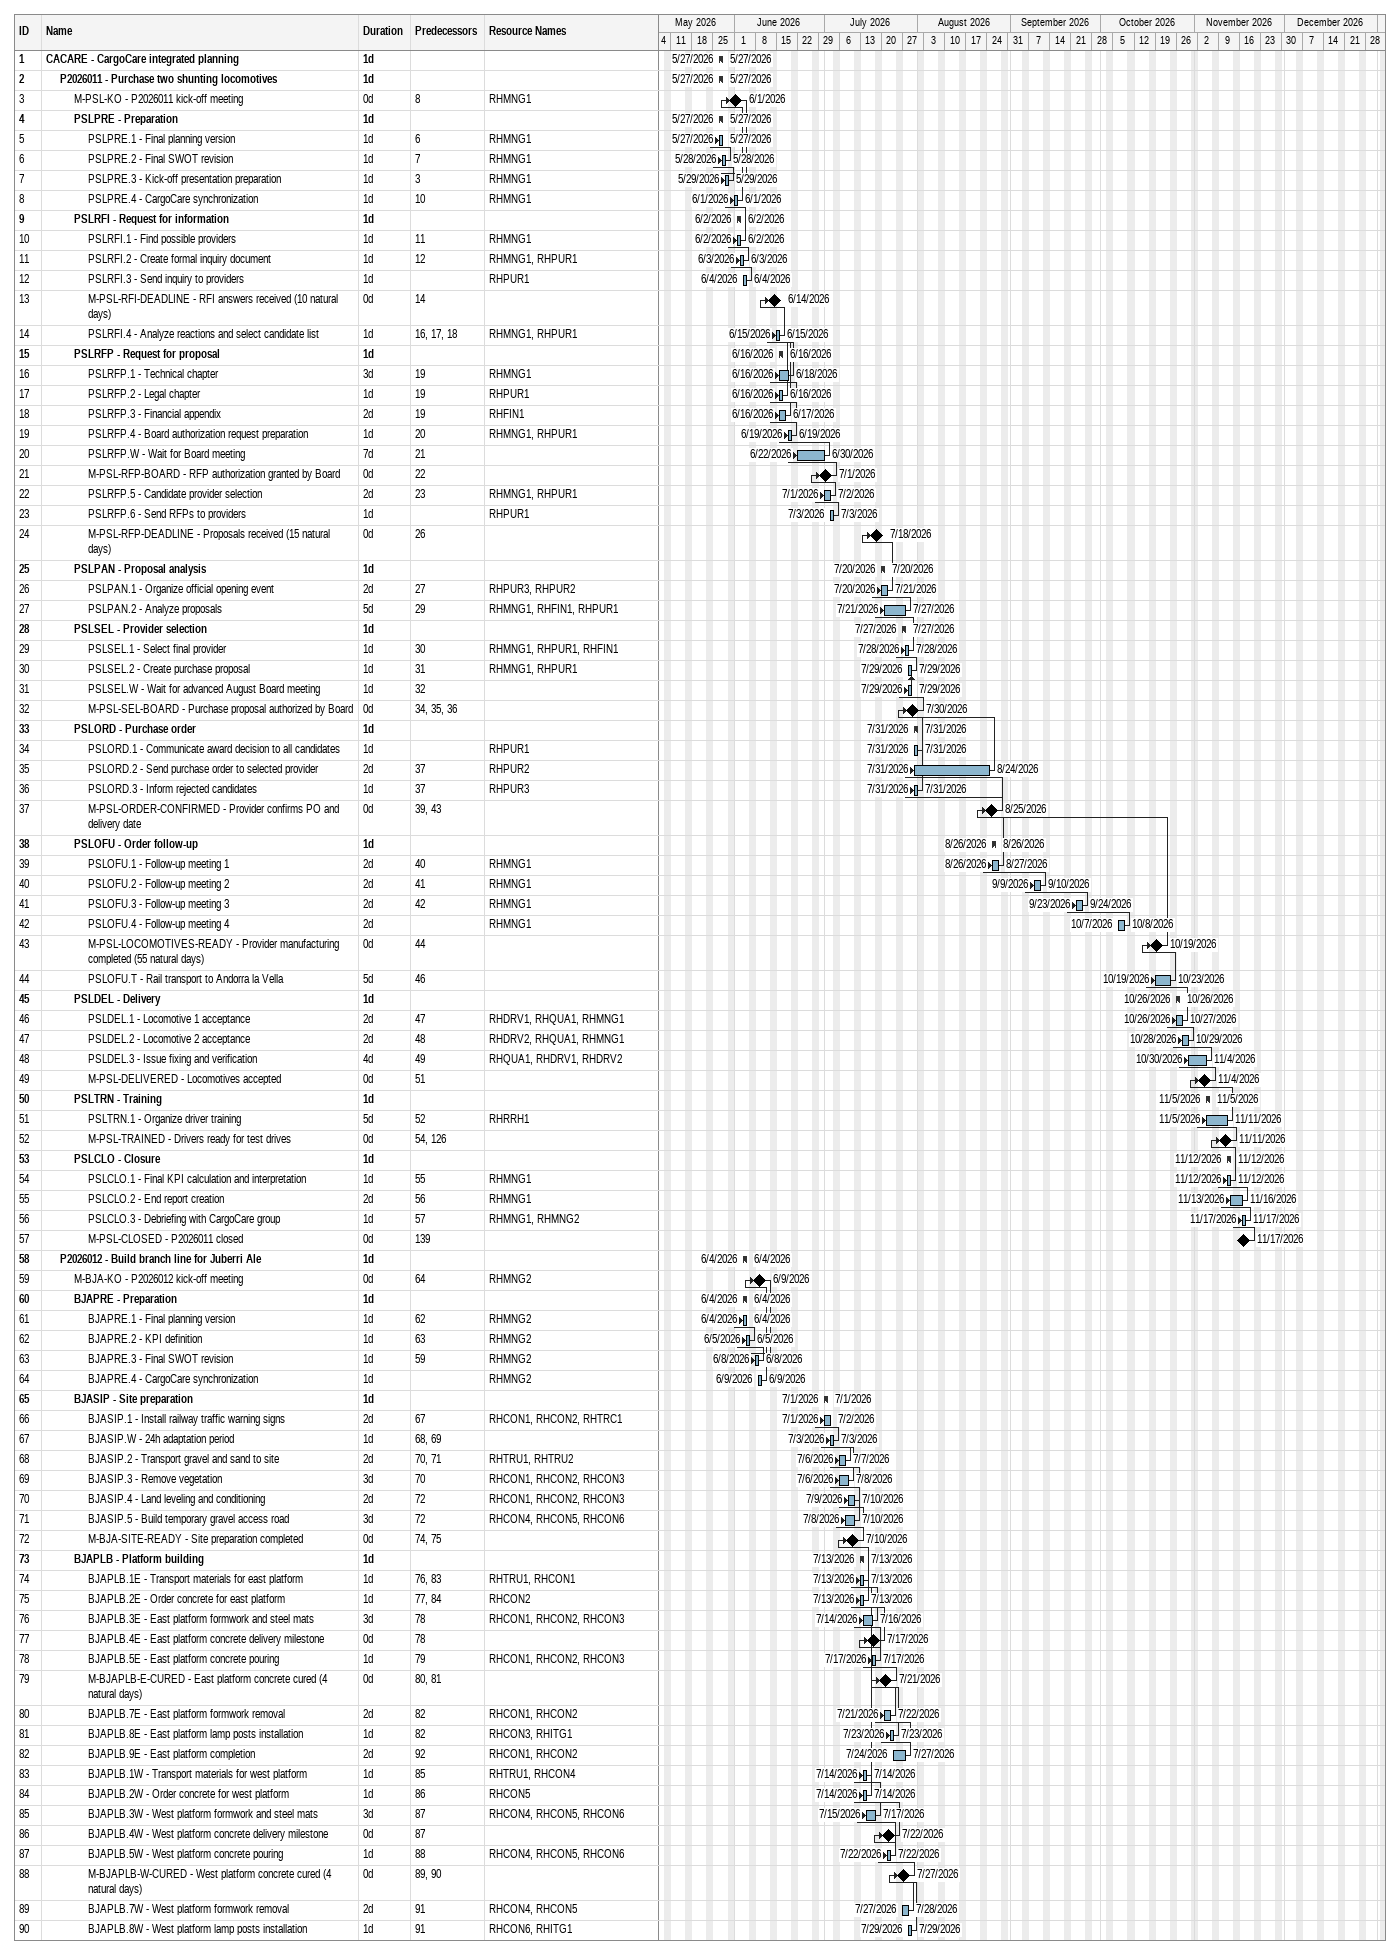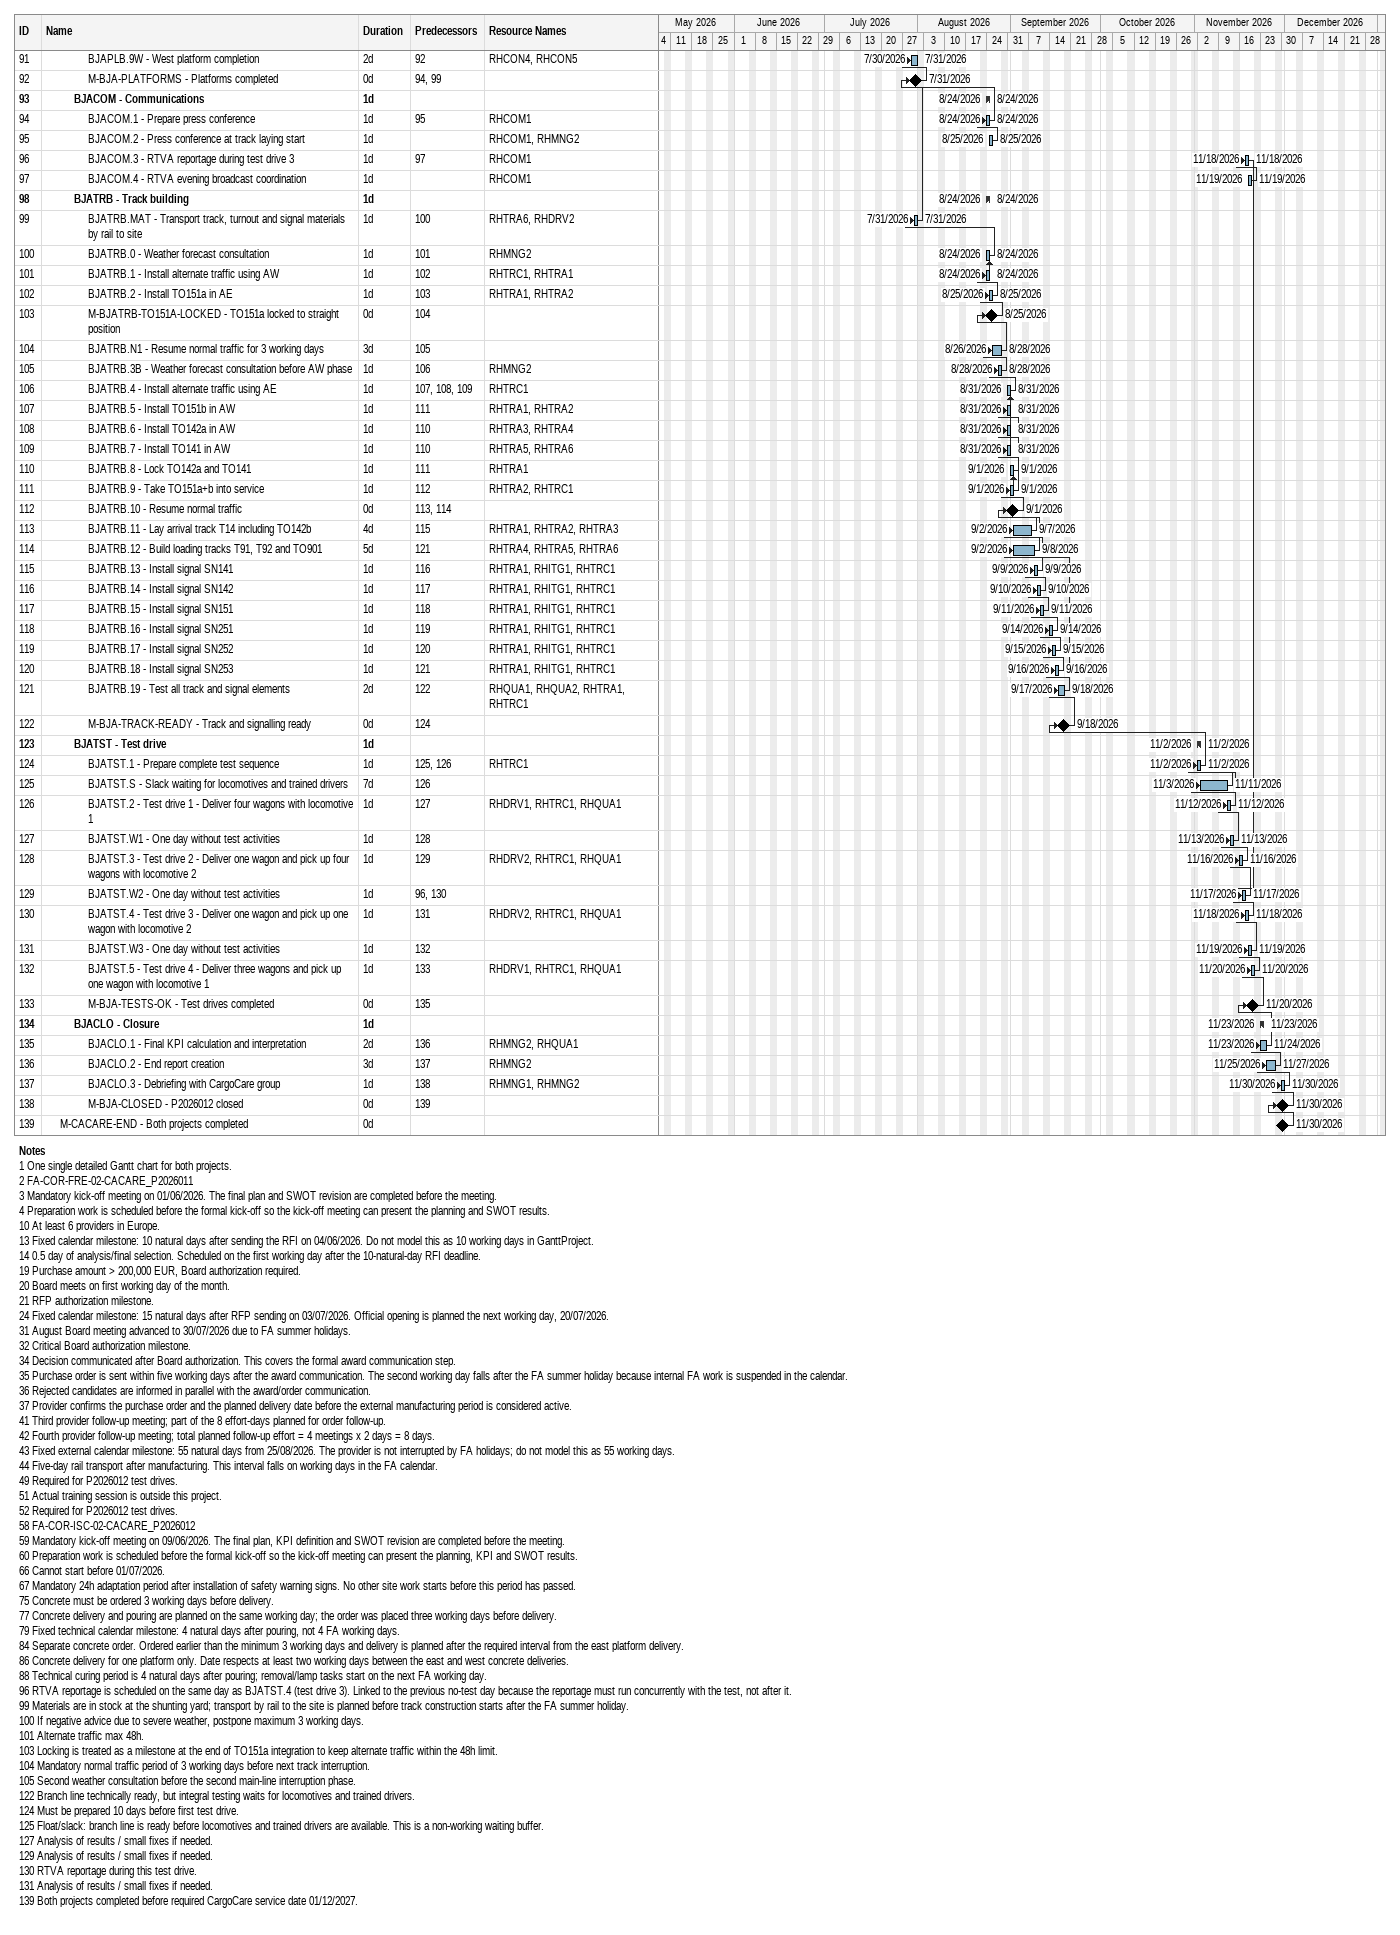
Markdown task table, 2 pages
| ID | Level | Task | Duration | Start | Finish | Predecessors | Resources |
|---|---|---|---|---|---|---|---|
| 1 | 1 | **CACARE - CargoCare integrated planning** | 1d | 2026-05-27 | 2026-05-27 |  |  |
| 2 | 2 | **P2026011 - Purchase two shunting locomotives** | 1d | 2026-05-27 | 2026-05-27 |  |  |
| 3 | 3 | M-PSL-KO - P2026011 kick-off meeting | 0d | 2026-06-01 | 2026-06-01 | 8 | RHMNG1 |
| 4 | 3 | **PSLPRE - Preparation** | 1d | 2026-05-27 | 2026-05-27 |  |  |
| 5 | 4 | PSLPRE.1 - Final planning version | 1d | 2026-05-27 | 2026-05-27 | 6 | RHMNG1 |
| 6 | 4 | PSLPRE.2 - Final SWOT revision | 1d | 2026-05-28 | 2026-05-28 | 7 | RHMNG1 |
| 7 | 4 | PSLPRE.3 - Kick-off presentation preparation | 1d | 2026-05-29 | 2026-05-29 | 3 | RHMNG1 |
| 8 | 4 | PSLPRE.4 - CargoCare synchronization | 1d | 2026-06-01 | 2026-06-01 | 10 | RHMNG1 |
| 9 | 3 | **PSLRFI - Request for information** | 1d | 2026-06-02 | 2026-06-02 |  |  |
| 10 | 4 | PSLRFI.1 - Find possible providers | 1d | 2026-06-02 | 2026-06-02 | 11 | RHMNG1 |
| 11 | 4 | PSLRFI.2 - Create formal inquiry document | 1d | 2026-06-03 | 2026-06-03 | 12 | RHMNG1, RHPUR1 |
| 12 | 4 | PSLRFI.3 - Send inquiry to providers | 1d | 2026-06-04 | 2026-06-04 |  | RHPUR1 |
| 13 | 4 | M-PSL-RFI-DEADLINE - RFI answers received (10 natural days) | 0d | 2026-06-14 | 2026-06-14 | 14 |  |
| 14 | 4 | PSLRFI.4 - Analyze reactions and select candidate list | 1d | 2026-06-15 | 2026-06-15 | 16, 17, 18 | RHMNG1, RHPUR1 |
| 15 | 3 | **PSLRFP - Request for proposal** | 1d | 2026-06-16 | 2026-06-16 |  |  |
| 16 | 4 | PSLRFP.1 - Technical chapter | 3d | 2026-06-16 | 2026-06-18 | 19 | RHMNG1 |
| 17 | 4 | PSLRFP.2 - Legal chapter | 1d | 2026-06-16 | 2026-06-16 | 19 | RHPUR1 |
| 18 | 4 | PSLRFP.3 - Financial appendix | 2d | 2026-06-16 | 2026-06-17 | 19 | RHFIN1 |
| 19 | 4 | PSLRFP.4 - Board authorization request preparation | 1d | 2026-06-19 | 2026-06-19 | 20 | RHMNG1, RHPUR1 |
| 20 | 4 | PSLRFP.W - Wait for Board meeting | 7d | 2026-06-22 | 2026-06-30 | 21 |  |
| 21 | 4 | M-PSL-RFP-BOARD - RFP authorization granted by Board | 0d | 2026-07-01 | 2026-07-01 | 22 |  |
| 22 | 4 | PSLRFP.5 - Candidate provider selection | 2d | 2026-07-01 | 2026-07-02 | 23 | RHMNG1, RHPUR1 |
| 23 | 4 | PSLRFP.6 - Send RFPs to providers | 1d | 2026-07-03 | 2026-07-03 |  | RHPUR1 |
| 24 | 4 | M-PSL-RFP-DEADLINE - Proposals received (15 natural days) | 0d | 2026-07-18 | 2026-07-18 | 26 |  |
| 25 | 3 | **PSLPAN - Proposal analysis** | 1d | 2026-07-20 | 2026-07-20 |  |  |
| 26 | 4 | PSLPAN.1 - Organize official opening event | 2d | 2026-07-20 | 2026-07-21 | 27 | RHPUR3, RHPUR2 |
| 27 | 4 | PSLPAN.2 - Analyze proposals | 5d | 2026-07-21 | 2026-07-27 | 29 | RHMNG1, RHFIN1, RHPUR1 |
| 28 | 3 | **PSLSEL - Provider selection** | 1d | 2026-07-27 | 2026-07-27 |  |  |
| 29 | 4 | PSLSEL.1 - Select final provider | 1d | 2026-07-28 | 2026-07-28 | 30 | RHMNG1, RHPUR1, RHFIN1 |
| 30 | 4 | PSLSEL.2 - Create purchase proposal | 1d | 2026-07-29 | 2026-07-29 | 31 | RHMNG1, RHPUR1 |
| 31 | 4 | PSLSEL.W - Wait for advanced August Board meeting | 1d | 2026-07-29 | 2026-07-29 | 32 |  |
| 32 | 4 | M-PSL-SEL-BOARD - Purchase proposal authorized by Board | 0d | 2026-07-30 | 2026-07-30 | 34, 35, 36 |  |
| 33 | 3 | **PSLORD - Purchase order** | 1d | 2026-07-31 | 2026-07-31 |  |  |
| 34 | 4 | PSLORD.1 - Communicate award decision to all candidates | 1d | 2026-07-31 | 2026-07-31 |  | RHPUR1 |
| 35 | 4 | PSLORD.2 - Send purchase order to selected provider | 2d | 2026-07-31 | 2026-08-24 | 37 | RHPUR2 |
| 36 | 4 | PSLORD.3 - Inform rejected candidates | 1d | 2026-07-31 | 2026-07-31 | 37 | RHPUR3 |
| 37 | 4 | M-PSL-ORDER-CONFIRMED - Provider confirms PO and delivery date | 0d | 2026-08-25 | 2026-08-25 | 39, 43 |  |
| 38 | 3 | **PSLOFU - Order follow-up** | 1d | 2026-08-26 | 2026-08-26 |  |  |
| 39 | 4 | PSLOFU.1 - Follow-up meeting 1 | 2d | 2026-08-26 | 2026-08-27 | 40 | RHMNG1 |
| 40 | 4 | PSLOFU.2 - Follow-up meeting 2 | 2d | 2026-09-09 | 2026-09-10 | 41 | RHMNG1 |
| 41 | 4 | PSLOFU.3 - Follow-up meeting 3 | 2d | 2026-09-23 | 2026-09-24 | 42 | RHMNG1 |
| 42 | 4 | PSLOFU.4 - Follow-up meeting 4 | 2d | 2026-10-07 | 2026-10-08 |  | RHMNG1 |
| 43 | 4 | M-PSL-LOCOMOTIVES-READY - Provider manufacturing completed (55 natural days) | 0d | 2026-10-19 | 2026-10-19 | 44 |  |
| 44 | 4 | PSLOFU.T - Rail transport to Andorra la Vella | 5d | 2026-10-19 | 2026-10-23 | 46 |  |
| 45 | 3 | **PSLDEL - Delivery** | 1d | 2026-10-26 | 2026-10-26 |  |  |
| 46 | 4 | PSLDEL.1 - Locomotive 1 acceptance | 2d | 2026-10-26 | 2026-10-27 | 47 | RHDRV1, RHQUA1, RHMNG1 |
| 47 | 4 | PSLDEL.2 - Locomotive 2 acceptance | 2d | 2026-10-28 | 2026-10-29 | 48 | RHDRV2, RHQUA1, RHMNG1 |
| 48 | 4 | PSLDEL.3 - Issue fixing and verification | 4d | 2026-10-30 | 2026-11-04 | 49 | RHQUA1, RHDRV1, RHDRV2 |
| 49 | 4 | M-PSL-DELIVERED - Locomotives accepted | 0d | 2026-11-04 | 2026-11-04 | 51 |  |
| 50 | 3 | **PSLTRN - Training** | 1d | 2026-11-05 | 2026-11-05 |  |  |
| 51 | 4 | PSLTRN.1 - Organize driver training | 5d | 2026-11-05 | 2026-11-11 | 52 | RHRRH1 |
| 52 | 4 | M-PSL-TRAINED - Drivers ready for test drives | 0d | 2026-11-11 | 2026-11-11 | 54, 126 |  |
| 53 | 3 | **PSLCLO - Closure** | 1d | 2026-11-12 | 2026-11-12 |  |  |
| 54 | 4 | PSLCLO.1 - Final KPI calculation and interpretation | 1d | 2026-11-12 | 2026-11-12 | 55 | RHMNG1 |
| 55 | 4 | PSLCLO.2 - End report creation | 2d | 2026-11-13 | 2026-11-16 | 56 | RHMNG1 |
| 56 | 4 | PSLCLO.3 - Debriefing with CargoCare group | 1d | 2026-11-17 | 2026-11-17 | 57 | RHMNG1, RHMNG2 |
| 57 | 4 | M-PSL-CLOSED - P2026011 closed | 0d | 2026-11-17 | 2026-11-17 | 139 |  |
| 58 | 2 | **P2026012 - Build branch line for Juberri Ale** | 1d | 2026-06-04 | 2026-06-04 |  |  |
| 59 | 3 | M-BJA-KO - P2026012 kick-off meeting | 0d | 2026-06-09 | 2026-06-09 | 64 | RHMNG2 |
| 60 | 3 | **BJAPRE - Preparation** | 1d | 2026-06-04 | 2026-06-04 |  |  |
| 61 | 4 | BJAPRE.1 - Final planning version | 1d | 2026-06-04 | 2026-06-04 | 62 | RHMNG2 |
| 62 | 4 | BJAPRE.2 - KPI definition | 1d | 2026-06-05 | 2026-06-05 | 63 | RHMNG2 |
| 63 | 4 | BJAPRE.3 - Final SWOT revision | 1d | 2026-06-08 | 2026-06-08 | 59 | RHMNG2 |
| 64 | 4 | BJAPRE.4 - CargoCare synchronization | 1d | 2026-06-09 | 2026-06-09 |  | RHMNG2 |
| 65 | 3 | **BJASIP - Site preparation** | 1d | 2026-07-01 | 2026-07-01 |  |  |
| 66 | 4 | BJASIP.1 - Install railway traffic warning signs | 2d | 2026-07-01 | 2026-07-02 | 67 | RHCON1, RHCON2, RHTRC1 |
| 67 | 4 | BJASIP.W - 24h adaptation period | 1d | 2026-07-03 | 2026-07-03 | 68, 69 |  |
| 68 | 4 | BJASIP.2 - Transport gravel and sand to site | 2d | 2026-07-06 | 2026-07-07 | 70, 71 | RHTRU1, RHTRU2 |
| 69 | 4 | BJASIP.3 - Remove vegetation | 3d | 2026-07-06 | 2026-07-08 | 70 | RHCON1, RHCON2, RHCON3 |
| 70 | 4 | BJASIP.4 - Land leveling and conditioning | 2d | 2026-07-09 | 2026-07-10 | 72 | RHCON1, RHCON2, RHCON3 |
| 71 | 4 | BJASIP.5 - Build temporary gravel access road | 3d | 2026-07-08 | 2026-07-10 | 72 | RHCON4, RHCON5, RHCON6 |
| 72 | 4 | M-BJA-SITE-READY - Site preparation completed | 0d | 2026-07-10 | 2026-07-10 | 74, 75 |  |
| 73 | 3 | **BJAPLB - Platform building** | 1d | 2026-07-13 | 2026-07-13 |  |  |
| 74 | 4 | BJAPLB.1E - Transport materials for east platform | 1d | 2026-07-13 | 2026-07-13 | 76, 83 | RHTRU1, RHCON1 |
| 75 | 4 | BJAPLB.2E - Order concrete for east platform | 1d | 2026-07-13 | 2026-07-13 | 77, 84 | RHCON2 |
| 76 | 4 | BJAPLB.3E - East platform formwork and steel mats | 3d | 2026-07-14 | 2026-07-16 | 78 | RHCON1, RHCON2, RHCON3 |
| 77 | 4 | BJAPLB.4E - East platform concrete delivery milestone | 0d | 2026-07-17 | 2026-07-17 | 78 |  |
| 78 | 4 | BJAPLB.5E - East platform concrete pouring | 1d | 2026-07-17 | 2026-07-17 | 79 | RHCON1, RHCON2, RHCON3 |
| 79 | 4 | M-BJAPLB-E-CURED - East platform concrete cured (4 natural days) | 0d | 2026-07-21 | 2026-07-21 | 80, 81 |  |
| 80 | 4 | BJAPLB.7E - East platform formwork removal | 2d | 2026-07-21 | 2026-07-22 | 82 | RHCON1, RHCON2 |
| 81 | 4 | BJAPLB.8E - East platform lamp posts installation | 1d | 2026-07-23 | 2026-07-23 | 82 | RHCON3, RHITG1 |
| 82 | 4 | BJAPLB.9E - East platform completion | 2d | 2026-07-24 | 2026-07-27 | 92 | RHCON1, RHCON2 |
| 83 | 4 | BJAPLB.1W - Transport materials for west platform | 1d | 2026-07-14 | 2026-07-14 | 85 | RHTRU1, RHCON4 |
| 84 | 4 | BJAPLB.2W - Order concrete for west platform | 1d | 2026-07-14 | 2026-07-14 | 86 | RHCON5 |
| 85 | 4 | BJAPLB.3W - West platform formwork and steel mats | 3d | 2026-07-15 | 2026-07-17 | 87 | RHCON4, RHCON5, RHCON6 |
| 86 | 4 | BJAPLB.4W - West platform concrete delivery milestone | 0d | 2026-07-22 | 2026-07-22 | 87 |  |
| 87 | 4 | BJAPLB.5W - West platform concrete pouring | 1d | 2026-07-22 | 2026-07-22 | 88 | RHCON4, RHCON5, RHCON6 |
| 88 | 4 | M-BJAPLB-W-CURED - West platform concrete cured (4 natural days) | 0d | 2026-07-27 | 2026-07-27 | 89, 90 |  |
| 89 | 4 | BJAPLB.7W - West platform formwork removal | 2d | 2026-07-27 | 2026-07-28 | 91 | RHCON4, RHCON5 |
| 90 | 4 | BJAPLB.8W - West platform lamp posts installation | 1d | 2026-07-29 | 2026-07-29 | 91 | RHCON6, RHITG1 |
| 91 | 4 | BJAPLB.9W - West platform completion | 2d | 2026-07-30 | 2026-07-31 | 92 | RHCON4, RHCON5 |
| 92 | 4 | M-BJA-PLATFORMS - Platforms completed | 0d | 2026-07-31 | 2026-07-31 | 94, 99 |  |
| 93 | 3 | **BJACOM - Communications** | 1d | 2026-08-24 | 2026-08-24 |  |  |
| 94 | 4 | BJACOM.1 - Prepare press conference | 1d | 2026-08-24 | 2026-08-24 | 95 | RHCOM1 |
| 95 | 4 | BJACOM.2 - Press conference at track laying start | 1d | 2026-08-25 | 2026-08-25 |  | RHCOM1, RHMNG2 |
| 96 | 4 | BJACOM.3 - RTVA reportage during test drive 3 | 1d | 2026-11-18 | 2026-11-18 | 97 | RHCOM1 |
| 97 | 4 | BJACOM.4 - RTVA evening broadcast coordination | 1d | 2026-11-19 | 2026-11-19 |  | RHCOM1 |
| 98 | 3 | **BJATRB - Track building** | 1d | 2026-08-24 | 2026-08-24 |  |  |
| 99 | 4 | BJATRB.MAT - Transport track, turnout and signal materials by rail to site | 1d | 2026-07-31 | 2026-07-31 | 100 | RHTRA6, RHDRV2 |
| 100 | 4 | BJATRB.0 - Weather forecast consultation | 1d | 2026-08-24 | 2026-08-24 | 101 | RHMNG2 |
| 101 | 4 | BJATRB.1 - Install alternate traffic using AW | 1d | 2026-08-24 | 2026-08-24 | 102 | RHTRC1, RHTRA1 |
| 102 | 4 | BJATRB.2 - Install TO151a in AE | 1d | 2026-08-25 | 2026-08-25 | 103 | RHTRA1, RHTRA2 |
| 103 | 4 | M-BJATRB-TO151A-LOCKED - TO151a locked to straight position | 0d | 2026-08-25 | 2026-08-25 | 104 |  |
| 104 | 4 | BJATRB.N1 - Resume normal traffic for 3 working days | 3d | 2026-08-26 | 2026-08-28 | 105 |  |
| 105 | 4 | BJATRB.3B - Weather forecast consultation before AW phase | 1d | 2026-08-28 | 2026-08-28 | 106 | RHMNG2 |
| 106 | 4 | BJATRB.4 - Install alternate traffic using AE | 1d | 2026-08-31 | 2026-08-31 | 107, 108, 109 | RHTRC1 |
| 107 | 4 | BJATRB.5 - Install TO151b in AW | 1d | 2026-08-31 | 2026-08-31 | 111 | RHTRA1, RHTRA2 |
| 108 | 4 | BJATRB.6 - Install TO142a in AW | 1d | 2026-08-31 | 2026-08-31 | 110 | RHTRA3, RHTRA4 |
| 109 | 4 | BJATRB.7 - Install TO141 in AW | 1d | 2026-08-31 | 2026-08-31 | 110 | RHTRA5, RHTRA6 |
| 110 | 4 | BJATRB.8 - Lock TO142a and TO141 | 1d | 2026-09-01 | 2026-09-01 | 111 | RHTRA1 |
| 111 | 4 | BJATRB.9 - Take TO151a+b into service | 1d | 2026-09-01 | 2026-09-01 | 112 | RHTRA2, RHTRC1 |
| 112 | 4 | BJATRB.10 - Resume normal traffic | 0d | 2026-09-01 | 2026-09-01 | 113, 114 |  |
| 113 | 4 | BJATRB.11 - Lay arrival track T14 including TO142b | 4d | 2026-09-02 | 2026-09-07 | 115 | RHTRA1, RHTRA2, RHTRA3 |
| 114 | 4 | BJATRB.12 - Build loading tracks T91, T92 and TO901 | 5d | 2026-09-02 | 2026-09-08 | 121 | RHTRA4, RHTRA5, RHTRA6 |
| 115 | 4 | BJATRB.13 - Install signal SN141 | 1d | 2026-09-09 | 2026-09-09 | 116 | RHTRA1, RHITG1, RHTRC1 |
| 116 | 4 | BJATRB.14 - Install signal SN142 | 1d | 2026-09-10 | 2026-09-10 | 117 | RHTRA1, RHITG1, RHTRC1 |
| 117 | 4 | BJATRB.15 - Install signal SN151 | 1d | 2026-09-11 | 2026-09-11 | 118 | RHTRA1, RHITG1, RHTRC1 |
| 118 | 4 | BJATRB.16 - Install signal SN251 | 1d | 2026-09-14 | 2026-09-14 | 119 | RHTRA1, RHITG1, RHTRC1 |
| 119 | 4 | BJATRB.17 - Install signal SN252 | 1d | 2026-09-15 | 2026-09-15 | 120 | RHTRA1, RHITG1, RHTRC1 |
| 120 | 4 | BJATRB.18 - Install signal SN253 | 1d | 2026-09-16 | 2026-09-16 | 121 | RHTRA1, RHITG1, RHTRC1 |
| 121 | 4 | BJATRB.19 - Test all track and signal elements | 2d | 2026-09-17 | 2026-09-18 | 122 | RHQUA1, RHQUA2, RHTRA1, RHTRC1 |
| 122 | 4 | M-BJA-TRACK-READY - Track and signalling ready | 0d | 2026-09-18 | 2026-09-18 | 124 |  |
| 123 | 3 | **BJATST - Test drive** | 1d | 2026-11-02 | 2026-11-02 |  |  |
| 124 | 4 | BJATST.1 - Prepare complete test sequence | 1d | 2026-11-02 | 2026-11-02 | 125, 126 | RHTRC1 |
| 125 | 4 | BJATST.S - Slack waiting for locomotives and trained drivers | 7d | 2026-11-03 | 2026-11-11 | 126 |  |
| 126 | 4 | BJATST.2 - Test drive 1 - Deliver four wagons with locomotive 1 | 1d | 2026-11-12 | 2026-11-12 | 127 | RHDRV1, RHTRC1, RHQUA1 |
| 127 | 4 | BJATST.W1 - One day without test activities | 1d | 2026-11-13 | 2026-11-13 | 128 |  |
| 128 | 4 | BJATST.3 - Test drive 2 - Deliver one wagon and pick up four wagons with locomotive 2 | 1d | 2026-11-16 | 2026-11-16 | 129 | RHDRV2, RHTRC1, RHQUA1 |
| 129 | 4 | BJATST.W2 - One day without test activities | 1d | 2026-11-17 | 2026-11-17 | 96, 130 |  |
| 130 | 4 | BJATST.4 - Test drive 3 - Deliver one wagon and pick up one wagon with locomotive 2 | 1d | 2026-11-18 | 2026-11-18 | 131 | RHDRV2, RHTRC1, RHQUA1 |
| 131 | 4 | BJATST.W3 - One day without test activities | 1d | 2026-11-19 | 2026-11-19 | 132 |  |
| 132 | 4 | BJATST.5 - Test drive 4 - Deliver three wagons and pick up one wagon with locomotive 1 | 1d | 2026-11-20 | 2026-11-20 | 133 | RHDRV1, RHTRC1, RHQUA1 |
| 133 | 4 | M-BJA-TESTS-OK - Test drives completed | 0d | 2026-11-20 | 2026-11-20 | 135 |  |
| 134 | 3 | **BJACLO - Closure** | 1d | 2026-11-23 | 2026-11-23 |  |  |
| 135 | 4 | BJACLO.1 - Final KPI calculation and interpretation | 2d | 2026-11-23 | 2026-11-24 | 136 | RHMNG2, RHQUA1 |
| 136 | 4 | BJACLO.2 - End report creation | 3d | 2026-11-25 | 2026-11-27 | 137 | RHMNG2 |
| 137 | 4 | BJACLO.3 - Debriefing with CargoCare group | 1d | 2026-11-30 | 2026-11-30 | 138 | RHMNG1, RHMNG2 |
| 138 | 4 | M-BJA-CLOSED - P2026012 closed | 0d | 2026-11-30 | 2026-11-30 | 139 |  |
| 139 | 2 | M-CACARE-END - Both projects completed | 0d | 2026-11-30 | 2026-11-30 |  |  |

Notes
- 1: One single detailed Gantt chart for both projects.
- 2: FA-COR-FRE-02-CACARE_P2026011
- 3: Mandatory kick-off meeting on 01/06/2026. The final plan and SWOT revision are completed before the meeting.
- 4: Preparation work is scheduled before the formal kick-off so the kick-off meeting can present the planning and SWOT results.
- 10: At least 6 providers in Europe.
- 13: Fixed calendar milestone: 10 natural days after sending the RFI on 04/06/2026. Do not model this as 10 working days in GanttProject.
- 14: 0.5 day of analysis/final selection. Scheduled on the first working day after the 10-natural-day RFI deadline.
- 19: Purchase amount > 200,000 EUR, Board authorization required.
- 20: Board meets on first working day of the month.
- 21: RFP authorization milestone.
- 24: Fixed calendar milestone: 15 natural days after RFP sending on 03/07/2026. Official opening is planned the next working day, 20/07/2026.
- 31: August Board meeting advanced to 30/07/2026 due to FA summer holidays.
- 32: Critical Board authorization milestone.
- 34: Decision communicated after Board authorization. This covers the formal award communication step.
- 35: Purchase order is sent within five working days after the award communication. The second working day falls after the FA summer holiday because internal FA work is suspended in the calendar.
- 36: Rejected candidates are informed in parallel with the award/order communication.
- 37: Provider confirms the purchase order and the planned delivery date before the external manufacturing period is considered active.
- 41: Third provider follow-up meeting; part of the 8 effort-days planned for order follow-up.
- 42: Fourth provider follow-up meeting; total planned follow-up effort = 4 meetings x 2 days = 8 days.
- 43: Fixed external calendar milestone: 55 natural days from 25/08/2026. The provider is not interrupted by FA holidays; do not model this as 55 working days.
- 44: Five-day rail transport after manufacturing. This interval falls on working days in the FA calendar.
- 49: Required for P2026012 test drives.
- 51: Actual training session is outside this project.
- 52: Required for P2026012 test drives.
- 58: FA-COR-ISC-02-CACARE_P2026012
- 59: Mandatory kick-off meeting on 09/06/2026. The final plan, KPI definition and SWOT revision are completed before the meeting.
- 60: Preparation work is scheduled before the formal kick-off so the kick-off meeting can present the planning, KPI and SWOT results.
- 66: Cannot start before 01/07/2026.
- 67: Mandatory 24h adaptation period after installation of safety warning signs. No other site work starts before this period has passed.
- 75: Concrete must be ordered 3 working days before delivery.
- 77: Concrete delivery and pouring are planned on the same working day; the order was placed three working days before delivery.
- 79: Fixed technical calendar milestone: 4 natural days after pouring, not 4 FA working days.
- 84: Separate concrete order. Ordered earlier than the minimum 3 working days and delivery is planned after the required interval from the east platform delivery.
- 86: Concrete delivery for one platform only. Date respects at least two working days between the east and west concrete deliveries.
- 88: Technical curing period is 4 natural days after pouring; removal/lamp tasks start on the next FA working day.
- 96: RTVA reportage is scheduled on the same day as BJATST.4 (test drive 3). Linked to the previous no-test day because the reportage must run concurrently with the test, not after it.
- 99: Materials are in stock at the shunting yard; transport by rail to the site is planned before track construction starts after the FA summer holiday.
- 100: If negative advice due to severe weather, postpone maximum 3 working days.
- 101: Alternate traffic max 48h.
- 103: Locking is treated as a milestone at the end of TO151a integration to keep alternate traffic within the 48h limit.
- 104: Mandatory normal traffic period of 3 working days before next track interruption.
- 105: Second weather consultation before the second main-line interruption phase.
- 122: Branch line technically ready, but integral testing waits for locomotives and trained drivers.
- 124: Must be prepared 10 days before first test drive.
- 125: Float/slack: branch line is ready before locomotives and trained drivers are available. This is a non-working waiting buffer.
- 127: Analysis of results / small fixes if needed.
- 129: Analysis of results / small fixes if needed.
- 130: RTVA reportage during this test drive.
- 131: Analysis of results / small fixes if needed.
- 139: Both projects completed before required CargoCare service date 01/12/2027.
